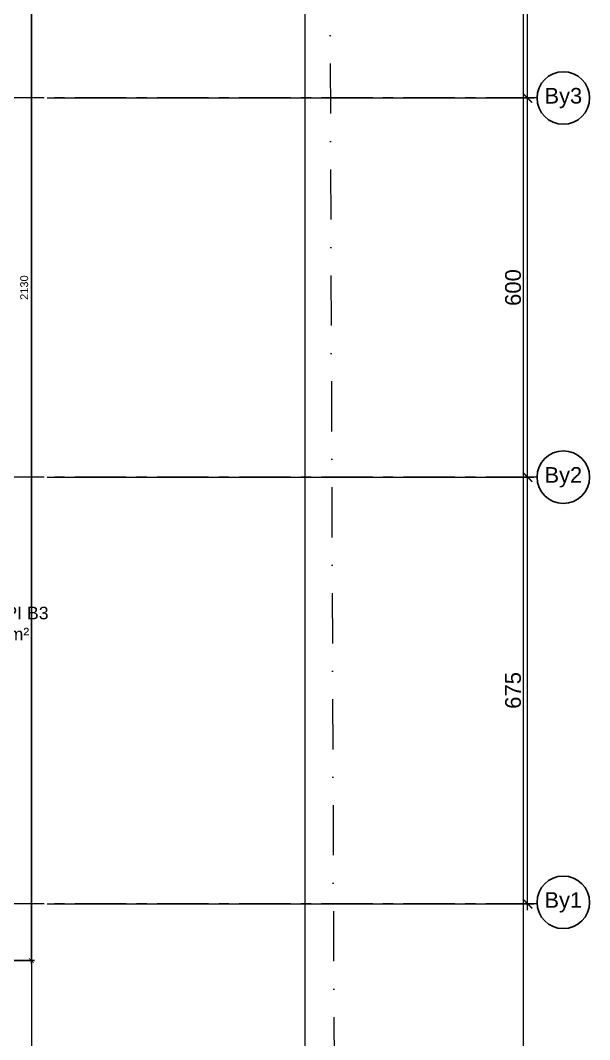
# Model space of a CAD drawing. Header units: feet. Extents: x 92587 to 97987, y -55119 to -48334.
# Drawn here: x 97087 to 97987, y -54312 to -52700 of the extents above; entities that cross this region are included whole.
import ezdxf
from ezdxf.enums import TextEntityAlignment as Align

# ---------------------------------------------------------------- set-up
doc = ezdxf.new("R2010")
doc.units = ezdxf.units.FT
doc.header["$LTSCALE"] = 50
doc.header["$MEASUREMENT"] = 0
for name, pattern in [('23486-A01$0${ Chain Double-Dash }', [0]), ('AXES', [2, 1.25, -0.25, 0.25, -0.25]), ('CACHE', [0.375, 0.25, -0.125]), ('Dot & Dashed', [335.138881, 158.75, -88.194444, 0, -88.194437])]:
    doc.linetypes.add(name, pattern=pattern)
doc.layers.get('0').update_dxf_attribs({"color": 8})
for name, color, linetype in [('AXES', 10, 'AXES'), ('COTE 50ème', 1, 'Continuous'), ('TEXTE', 7, 'Continuous')]:
    doc.layers.add(name, color=color, linetype=linetype)
doc.layers.add('BETON CACHE', color=4, linetype='CACHE', lineweight=5)
doc.layers.add('MACONNERIE COUPE', color=7, linetype='Continuous', lineweight=30)
doc.layers.add('FMULT', color=150, linetype='Continuous', plot=False)
doc.layers.add('HORS GEL', color=7, linetype='CACHE', lineweight=15, true_color=0x00661a)
doc.styles.add('FN_TEXT_1.50', font='arial.ttf', dxfattribs={"height": 10})
doc.styles.add('RS_TEXT_1.50', font='arial.ttf', dxfattribs={"height": 12.5})
doc.styles.add('RS_TXT_100', font='arial.ttf', dxfattribs={"height": 25})
doc.styles.add('RS_TXT_50', font='arial.ttf', dxfattribs={"height": 12.5})
doc.dimstyles.new('RS_100CM_LINEAIRE', dxfattribs={"dimscale": 10, "dimtxt": 25, "dimasz": 1.5, "dimexe": 1, "dimexo": 2.5, "dimgap": 1, "dimtad": 1, "dimdec": 1, "dimrnd": 0.5, "dimdsep": 46, "dimtxsty": 'RS_TXT_100', "dimblk1": 'ARCHTICK', "dimblk2": 'ARCHTICK', "dimsah": 1, "dimcen": 2.5, "dimdle": 1, "dimclrt": 4, "dimadec": 0, "dimazin": 2, "dimtfac": 1, "dimtdec": 1, "dimtix": 1, "dimtmove": 2, "dimatfit": 3, "dimfxl": 1, "dimtolj": 1, "dimtzin": 0, "dimarcsym": 0})
doc.dimstyles.new('RS_50CM_LINEAIRE', dxfattribs={"dimscale": 5, "dimtxt": 12.5, "dimasz": 1.5, "dimexe": 1, "dimexo": 2.5, "dimgap": 1, "dimtad": 1, "dimdec": 1, "dimrnd": 0.5, "dimdsep": 46, "dimtxsty": 'RS_TXT_50', "dimblk1": 'ARCHTICK', "dimblk2": 'ARCHTICK', "dimsah": 1, "dimcen": 2.5, "dimdle": 1, "dimclrt": 4, "dimadec": 0, "dimazin": 2, "dimtfac": 1, "dimtdec": 1, "dimtix": 1, "dimtmove": 2, "dimatfit": 3, "dimfxl": 1, "dimtolj": 1, "dimtzin": 0, "dimarcsym": 0})

# ---------------------------------------------------------------- blocks, each defined once
blk = doc.blocks.new('AXES_FN')
at = {"color": 0, "linetype": 'Continuous'}
blk.add_circle((0, 15), 22.18, dxfattribs=at)
at = {"color": 0, "style": 'FN_TEXT_1.50'}
blk.add_attdef('AXES', text='', height=12.5, dxfattribs=at).set_placement((-48.89, 20.63), align=Align.MIDDLE_CENTER)
blk = doc.blocks.new('_ArchTick')
at = {"color": 0, "linetype": 'ByBlock', "const_width": 0.15}
blk.add_lwpolyline([(-0.5, -0.5), (0.5, 0.5)], dxfattribs=at)
blk = doc.blocks.new('*D235')
at = {"layer": 'AXES', "color": 0, "linetype": 'Continuous', "lineweight": -2, "ltscale": 0.5, "transparency": 16777216}
for p, q in [((75343.4, -45139.7), (75343.4, -44444.7)), ((74583.4, -44454.7), (75353.4, -44454.7)), ((74583.4, -45129.7), (75353.4, -45129.7))]:
    blk.add_line(p, q, dxfattribs=at)
at = {"layer": 'Defpoints', "color": 0, "linetype": 'Continuous', "ltscale": 0.5, "transparency": 16777216}
for p in [(74558.4, -44454.7), (75343.4, -44454.7), (74558.4, -45129.7)]:
    blk.add_point(p, dxfattribs=at)
at = {"layer": 'AXES', "color": 0, "linetype": 'Continuous', "lineweight": -2, "ltscale": 0.5, "transparency": 16777216, "xscale": 15, "yscale": 15, "zscale": 15}
for p, rotation in [((75343.4, -44454.7), 90), ((75343.4, -45129.7), 270)]:
    blk.add_blockref('_ArchTick', p, dxfattribs=dict(at, rotation=rotation))
at = {"layer": 'AXES', "color": 4, "linetype": 'Continuous', "lineweight": 5, "ltscale": 0.5, "transparency": 16777216, "insert": (75320.6, -44792.2), "char_height": 25, "attachment_point": 5, "rotation": 90, "style": 'RS_TXT_100'}
blk.add_mtext('\\A1;675', dxfattribs=at)
blk = doc.blocks.new('*D236')
at = {"layer": 'AXES', "color": 0, "linetype": 'Continuous', "lineweight": -2, "ltscale": 0.5, "transparency": 16777216}
for p, q in [((75343.4, -44464.7), (75343.4, -43844.7)), ((74583.4, -43854.7), (75353.4, -43854.7)), ((74583.4, -44454.7), (75353.4, -44454.7))]:
    blk.add_line(p, q, dxfattribs=at)
at = {"layer": 'Defpoints', "color": 0, "linetype": 'Continuous', "ltscale": 0.5, "transparency": 16777216}
for p in [(74558.4, -43854.7), (75343.4, -43854.7), (74558.4, -44454.7)]:
    blk.add_point(p, dxfattribs=at)
at = {"layer": 'AXES', "color": 0, "linetype": 'Continuous', "lineweight": -2, "ltscale": 0.5, "transparency": 16777216, "xscale": 15, "yscale": 15, "zscale": 15}
for p, rotation in [((75343.4, -43854.7), 90), ((75343.4, -44454.7), 270)]:
    blk.add_blockref('_ArchTick', p, dxfattribs=dict(at, rotation=rotation))
at = {"layer": 'AXES', "color": 4, "linetype": 'Continuous', "lineweight": 5, "ltscale": 0.5, "transparency": 16777216, "insert": (75320.6, -44154.7), "char_height": 25, "attachment_point": 5, "rotation": 90, "style": 'RS_TXT_100'}
blk.add_mtext('\\A1;600', dxfattribs=at)
blk = doc.blocks.new('*D237')
at = {"layer": 'AXES', "color": 0, "linetype": 'Continuous', "lineweight": -2, "ltscale": 0.5, "transparency": 16777216}
for p, q in [((75343.4, -43864.7), (75343.4, -43104.7)), ((74583.4, -43114.7), (75353.4, -43114.7)), ((74583.4, -43854.7), (75353.4, -43854.7))]:
    blk.add_line(p, q, dxfattribs=at)
at = {"layer": 'Defpoints', "color": 0, "linetype": 'Continuous', "ltscale": 0.5, "transparency": 16777216}
for p in [(74558.4, -43114.7), (75343.4, -43114.7), (74558.4, -43854.7)]:
    blk.add_point(p, dxfattribs=at)
at = {"layer": 'AXES', "color": 0, "linetype": 'Continuous', "lineweight": -2, "ltscale": 0.5, "transparency": 16777216, "xscale": 15, "yscale": 15, "zscale": 15}
for p, rotation in [((75343.4, -43114.7), 90), ((75343.4, -43854.7), 270)]:
    blk.add_blockref('_ArchTick', p, dxfattribs=dict(at, rotation=rotation))
at = {"layer": 'AXES', "color": 4, "linetype": 'Continuous', "lineweight": 5, "ltscale": 0.5, "transparency": 16777216, "insert": (75320.6, -43484.7), "char_height": 25, "attachment_point": 5, "rotation": 90, "style": 'RS_TXT_100'}
blk.add_mtext('\\A1;740', dxfattribs=at)
blk = doc.blocks.new('*D1747')
at = {"layer": 'COTE 50ème', "color": 0, "lineweight": -2, "ltscale": 0.5, "transparency": 16777216}
for p, q in [((96826.6, -52057.4), (97109.1, -52057.4)), ((97104.1, -52052.4), (97104.1, -54192.4)), ((96716.6, -54187.4), (97109.1, -54187.4))]:
    blk.add_line(p, q, dxfattribs=at)
at = {"layer": 'Defpoints', "color": 0, "ltscale": 0.5, "transparency": 16777216}
for p in [(96814.1, -52057.4), (96704.1, -54187.4), (97104.1, -54187.4)]:
    blk.add_point(p, dxfattribs=at)
at = {"layer": 'COTE 50ème', "color": 0, "lineweight": -2, "ltscale": 0.5, "transparency": 16777216, "xscale": 7.5, "yscale": 7.5, "zscale": 7.5}
for p, rotation in [((97104.1, -52057.4), 90), ((97104.1, -54187.4), 270)]:
    blk.add_blockref('_ArchTick', p, dxfattribs=dict(at, rotation=rotation))
at = {"layer": 'COTE 50ème', "color": 4, "lineweight": 5, "ltscale": 0.5, "transparency": 16777216, "insert": (97092.7, -53122.4), "char_height": 12.5, "attachment_point": 5, "rotation": 90, "style": 'RS_TXT_50'}
blk.add_mtext('\\A1;2130', dxfattribs=at)
blk = doc.blocks.new('A$C1cd8c289')
at = {"layer": 'AXES', "lineweight": 5, "ltscale": 1.3}
for p, q in [((3195, -1960), (-1985, -1960)), ((3195, -2560), (-1985, -2560)), ((3195, -3235), (-1985, -3235))]:
    blk.add_line(p, q, dxfattribs=at)
at = {"layer": 'HORS GEL', "linetype": '23486-A01$0${ Chain Double-Dash }', "ltscale": 1.2}
for p, q in [((2395, 1580), (2395, -4150)), ((2827.5, 1580), (2827.5, -4150))]:
    blk.add_line(p, q, dxfattribs=at)
at = {"layer": 'AXES', "linetype": 'ByBlock'}
ref = blk.add_blockref('AXES_FN', (3208.46, -1960), dxfattribs=dict(at, xscale=1.875, yscale=1.875, zscale=1.875, rotation=270))
ref.add_attrib('AXES', 'By3', dxfattribs={"layer": '0', "color": 0, "height": 24.75, "style": 'RS_TEXT_1.50'}).set_placement((3236.59, -1960), align=Align.MIDDLE)
ref = blk.add_blockref('AXES_FN', (3208.46, -2560), dxfattribs=dict(at, xscale=1.875, yscale=1.875, zscale=1.875, rotation=270))
ref.add_attrib('AXES', 'By2', dxfattribs={"layer": '0', "color": 0, "height": 24.75, "style": 'RS_TEXT_1.50'}).set_placement((3236.59, -2560), align=Align.MIDDLE)
ref = blk.add_blockref('AXES_FN', (3208.4, -3232.83), dxfattribs=dict(at, xscale=1.875, yscale=1.875, zscale=1.875, rotation=270))
ref.add_attrib('AXES', 'By1', dxfattribs={"layer": '0', "color": 0, "height": 24.75, "style": 'RS_TEXT_1.50'}).set_placement((3236.53, -3232.83), align=Align.MIDDLE)
at = {"layer": 'AXES', "linetype": 'Continuous', "lineweight": 5, "ltscale": 0.5}
for base, p1, p2, picture, middle in [((3179.95, -1220), (2395, -1960), (2395, -1220), '*D237', (3157.18, -1590)), ((3179.95, -1960), (2395, -2560), (2395, -1960), '*D236', (3157.18, -2260)), ((3179.95, -2560), (2395, -3235), (2395, -2560), '*D235', (3157.18, -2897.5))]:
    dim = blk.add_linear_dim(base=base, p1=p1, p2=p2, angle=270, dimstyle='RS_100CM_LINEAIRE', dxfattribs=at)
    dim.commit()
    dim.dimension.update_dxf_attribs({"geometry": picture, "text_midpoint": middle, "insert": (-72163.45, 41894.73)})

msp = doc.modelspace()

# ---------------------------------------------------------------- linework, layer by layer
at = {"layer": 'BETON CACHE', "color": 232, "linetype": 'Dot & Dashed', "ltscale": 0.01}
msp.add_lwpolyline([(97584.73, -54847.46), (96271.5, -54807.71), (92924.24, -54401.92), (93325.34, -49521.26), (96974.62, -49407.74), (97564.02, -49414.31)], close=True, dxfattribs=at)
at = {"layer": 'FMULT', "lineweight": 5, "ltscale": 0.5}
msp.add_lwpolyline([(92586.68, -55119.47), (97882.45, -55119.47), (97882.45, -48775.25), (92586.68, -48775.25)], close=True, dxfattribs=at)

# ---------------------------------------------------------------- block references
at = {"layer": 'MACONNERIE COUPE', "lineweight": 5, "ltscale": 0.5}
msp.add_blockref('A$C1cd8c289', (94709.11, -50862.36), dxfattribs=at)

# ---------------------------------------------------------------- texts
at = {"layer": 'TEXTE', "insert": (97024.11, -53654.15), "char_height": 20, "width": 211.1417, "attachment_point": 5, "style": 'RS_TEXT_1.50'}
msp.add_mtext('BANESA TIPI B3\\PS=115.91m²', dxfattribs=at)

# ---------------------------------------------------------------- dimensions: what is measured, and where the dimension line sits
at = {"layer": 'COTE 50ème', "lineweight": 5, "ltscale": 0.5}
dim = msp.add_linear_dim(base=(97104.11, -54187.36), p1=(96814.11, -52057.36), p2=(96704.11, -54187.36), angle=90, dimstyle='RS_50CM_LINEAIRE', dxfattribs=at)
dim.commit()
dim.dimension.update_dxf_attribs({"geometry": '*D1747', "text_midpoint": (97092.72, -53122.36)})

doc.saveas('drawing.dxf')
